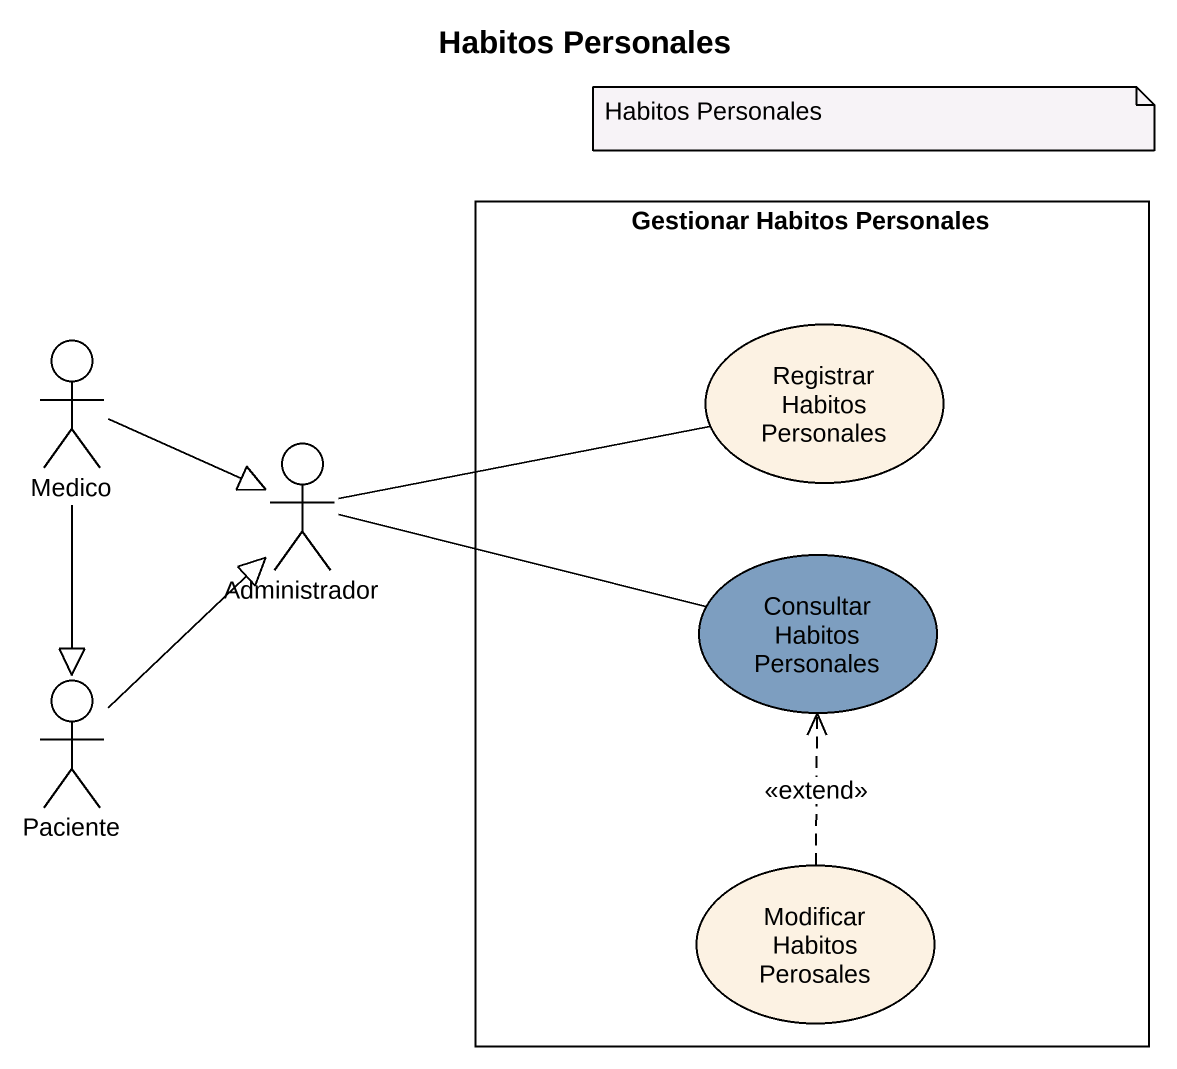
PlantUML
@startuml
title Habitos Personales
rectangle "Gestionar Habitos Personales" as Gestionar_Habitos_Personales {
  usecase "Registrar Habitos Personales" as Registrar_Habitos_Personales
  usecase "Consultar Habitos Personales" as Consultar_Habitos_Personales #7D9EC0
  usecase "Modificar Habitos Perosales" as Modificar_Habitos_Perosales
}
actor Medico
actor Administrador
actor Paciente
Medico -right-|> Administrador
Medico --|> Paciente
Administrador -right- Registrar_Habitos_Personales
Administrador -right- Consultar_Habitos_Personales
Paciente -up-|> Administrador
Modificar_Habitos_Perosales .up.> Consultar_Habitos_Personales : <<extend>>
note as N1
  Habitos Personales
end note
@enduml
